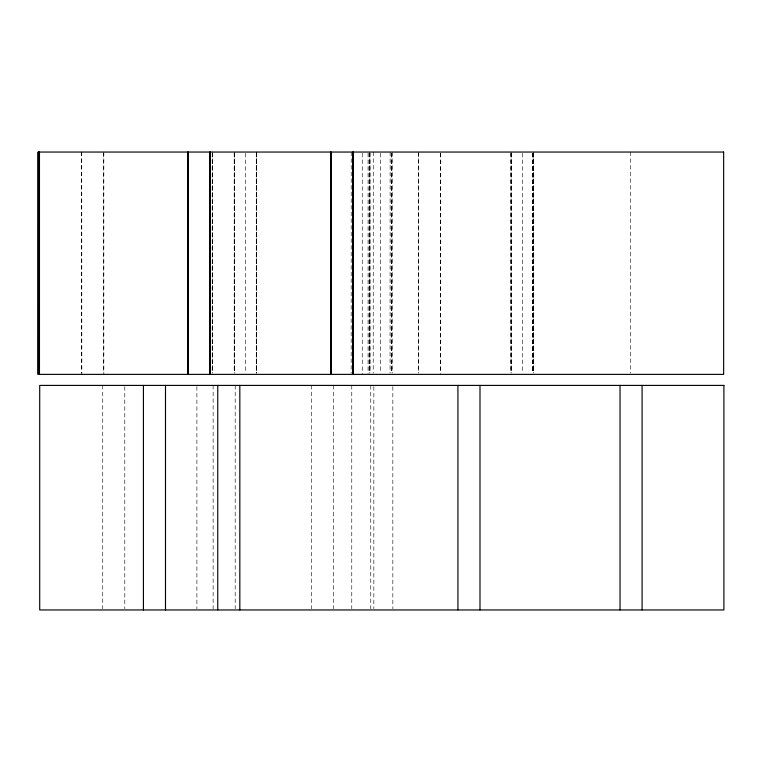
<?xml version="1.0" encoding="UTF-8"?>
<svg xmlns="http://www.w3.org/2000/svg" width="762" height="762" viewBox="0 0 762 762"><rect width="100%" height="100%" fill="white"/><g stroke="black" fill="none" stroke-linecap="round" stroke-linejoin="round"><path stroke-width="0.57" stroke-dasharray="3.81 2.86" d="M630.45 152.048L630.45 373.19M533.667 153.238L533.667 373.19M533.543 153.238L533.543 373.19M533.457 152.048L533.381 373.19M533.276 153.238L533.267 373.19M533.162 153.238L533.038 373.19M532.924 153.238L532.933 373.19M532.828 153.238L532.809 373.19M532.705 153.238L532.705 373.19M522.646 153.238L522.646 373.19M511.597 153.238L511.597 373.19M511.473 153.238L511.464 373.19M511.092 152.048L511.083 373.19M510.635 153.238L510.635 373.19M440.731 153.238L440.636 374.38M440.627 153.238L440.55 373.19M418.576 152.048L418.652 373.19M418.557 153.238L418.5 373.19M392.84 386.601L392.84 608.762M392.135 152.048L392.135 373.19M391.916 153.238L391.916 373.19M391.439 153.238L391.439 373.19M391.23 153.238L391.23 373.19M390.125 152.048L390.049 373.19M380.419 153.238L380.419 373.19M373.837 386.601L373.837 608.762M373.275 152.048L373.218 373.19M370.77 385.41L370.77 608.762M370.046 153.238L370.046 373.19M369.846 152.048L369.846 373.19M369.37 153.238L369.37 373.19M369.16 153.238L369.16 373.19M368.075 153.238L368.075 374.38M362.255 153.238L362.255 374.38M351.768 385.41L351.768 608.762M351.215 152.048L351.149 373.19M333.642 385.41L333.642 608.762M311.572 385.41L311.572 608.762M256.699 153.238L256.699 373.19M256.594 152.048L256.594 373.19M256.375 152.048L256.48 373.19M256.261 153.238L256.261 373.19M245.678 153.238L245.678 373.19M235.191 385.41L235.191 608.762M234.648 153.238L234.725 373.19M234.534 153.238L234.467 373.19M234.267 152.048L234.296 373.19M234.191 153.238L234.191 373.19M213.131 385.41L213.131 608.762M212.569 152.048L212.579 373.19M212.493 153.238L212.417 373.19M212.198 153.238L212.198 373.19M196.901 386.601L196.901 608.762M124.797 386.601L124.797 608.762M103.813 152.048L103.823 374.38M103.727 153.238L103.727 373.19M102.737 385.41L102.737 608.762M81.744 152.048L81.839 374.38M81.648 152.048L81.648 373.19"/><path stroke-width="1.14" d="M642.099 385.41L642.099 609.952M620.03 385.41L620.03 609.952M479.993 385.41L479.993 609.952M457.924 385.41L457.924 609.952M353.073 152.048L353.073 374.38M352.911 152.048L352.911 374.38M331.003 152.048L331.003 374.38M330.841 152.048L330.841 374.38M239.82 385.41L239.82 609.952M217.751 385.41L217.751 609.952M210.141 152.048L210.141 374.38M209.979 152.048L209.979 374.38M188.071 152.048L188.071 374.38M187.909 152.048L187.909 374.38M165.497 385.41L165.497 609.952M143.427 385.41L143.427 609.952M39.462 152.048L39.462 374.38M39.3 152.048L39.167 374.38L39.157 152.048M38.776 152.048L38.786 374.38M38.557 152.048L38.548 374.38M38.452 152.048L38.433 374.38M38.329 152.048L38.319 374.38M723.643 152.048L38.1 152.048L38.1 374.38L723.643 374.38L723.643 152.048M723.9 385.41L39.71 385.41L39.71 609.952L723.9 609.952L723.9 385.41"/></g></svg>
